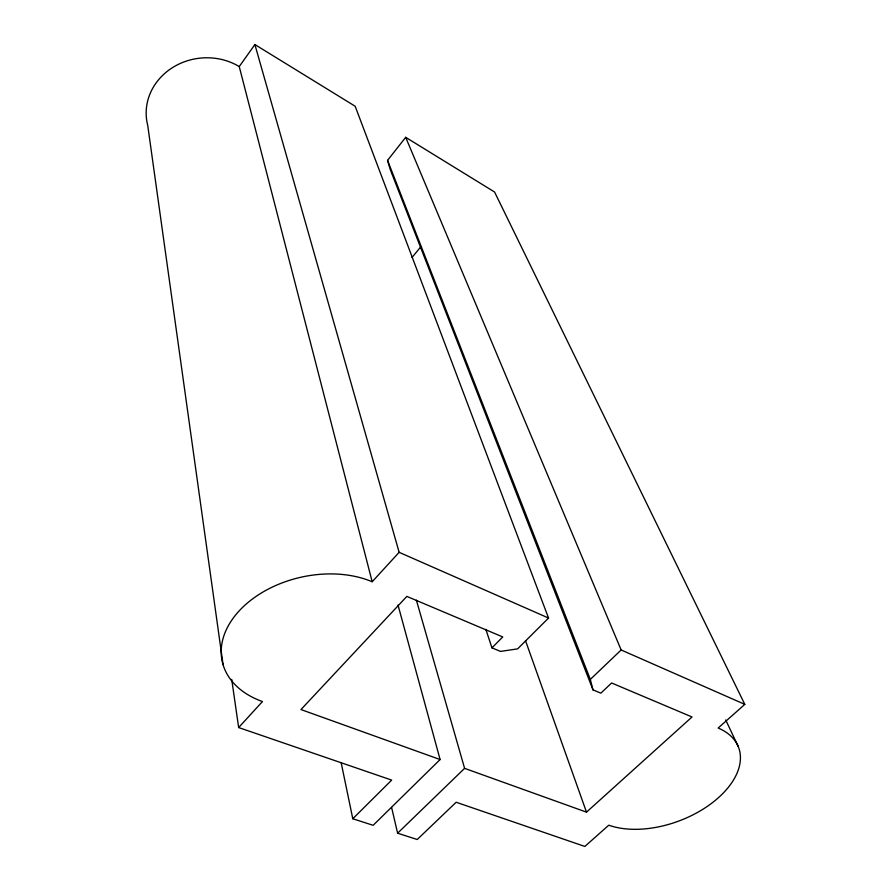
<?xml version="1.0" encoding="UTF-8"?>
<svg xmlns="http://www.w3.org/2000/svg" width="891" height="891" viewBox="0 0 891 891"><rect width="100%" height="100%" fill="white"/><g stroke="black" fill="none" stroke-linecap="round" stroke-linejoin="round"><path stroke-width="1.34" d="M398.032 605.089L440.098 759.544L373.14 825.311L352.791 818.751L391.672 780.104L238.654 727.546L262.455 701.551A95.036 65.043 -12.8 0 1 238.933 611.148A95.036 65.043 -12.8 0 1 372.182 581.756L239.245 66.58L254.893 44.55L355.164 106.241L548.544 618.042L517.626 648.86L500.53 651.421L491.955 647.846L485.851 629.369M416.375 600.144L464.601 768.354L586.49 812.147L692.029 716.977L611.616 682.985L600.846 693.153L593.005 689.89L390.236 169.502L387.563 160.358L405.683 137.314L494.572 192.011L744.798 704.369L718.168 728.025A81.76 48.047 -20.4 0 1 718.202 797.902A81.76 48.047 -20.4 0 1 608.787 825.189L584.852 846.45L456.159 802.245L417.222 839.511L397.609 833.196L391.606 807.458M412.032 257.466L420.864 246.729M372.182 581.756L399.135 552.32L254.893 44.55M491.955 647.846L502.758 636.954L406.842 596.402L300.958 709.559L440.098 759.544M397.609 833.196L464.601 768.354M593.005 689.89L590.321 679.41L621.15 649.973L744.798 704.369M399.135 552.32L548.544 618.042M725.731 719.961L738.149 746.346M405.683 137.314L621.15 649.973M387.563 160.358L590.321 679.41M525.512 640.674L586.49 812.147M341.208 762.908L352.791 818.751M231.716 679.41L238.654 727.546M223.073 664.708L147.728 125.397A59.563 54.084 -6.4 0 1 172.041 67.916A59.563 54.084 -6.4 0 1 239.245 66.58"/></g></svg>
